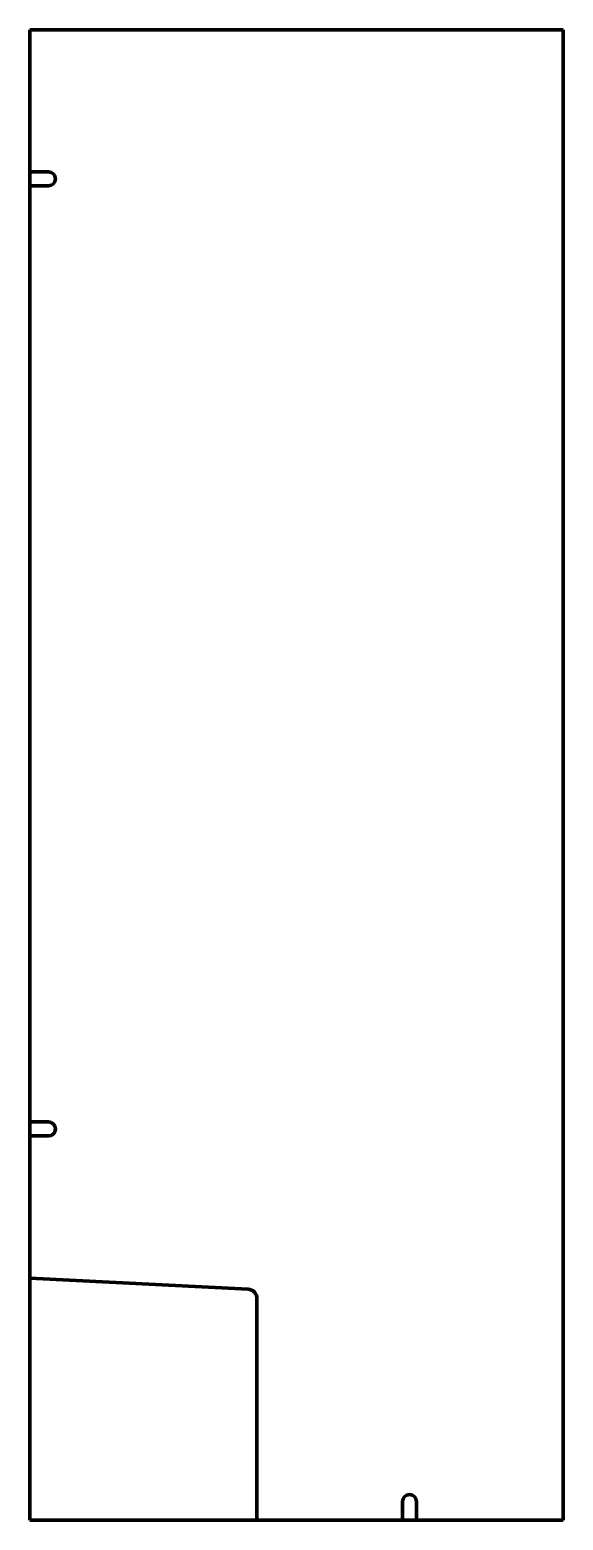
# Model space of a CAD drawing. Header units: inches. Extents: x 0 to 28.6, y 0 to 80.
import ezdxf

# ---------------------------------------------------------------- set-up
doc = ezdxf.new("R2010")
doc.units = ezdxf.units.IN
doc.header["$MEASUREMENT"] = 0
doc.layers.add('1', color=7, linetype='Continuous')

msp = doc.modelspace()

# ---------------------------------------------------------------- linework, layer by layer
at = {"color": 7, "lineweight": 90}
for p, q in [((0, 80), (0, 0)), ((28.625, 80), (0, 80)), ((28.625, 0), (28.625, 80)), ((0, 0), (28.625, 0))]:
    msp.add_line(p, q, dxfattribs=at)
at = {"layer": '1', "color": 7, "lineweight": 90}
for p, q in [((0, 72.375), (1, 72.375)), ((0, 71.625), (1, 71.625)), ((0, 21.375), (1, 21.375)), ((0, 20.625), (1, 20.625)), ((0, 13), (11.713, 12.399)), ((12.188, 0), (12.188, 11.9)), ((20, 0), (20, 1)), ((20.75, 0), (20.75, 1))]:
    msp.add_line(p, q, dxfattribs=at)
for centre, radius, start, end in [((1, 72), 0.375, 270, 450), ((1, 21), 0.375, 270, 450), ((11.688, 11.9), 0.5, 0, 87.06433), ((20.375, 1), 0.375, 0, 180)]:
    msp.add_arc(centre, radius, start, end, dxfattribs=at)

doc.saveas('drawing.dxf')
